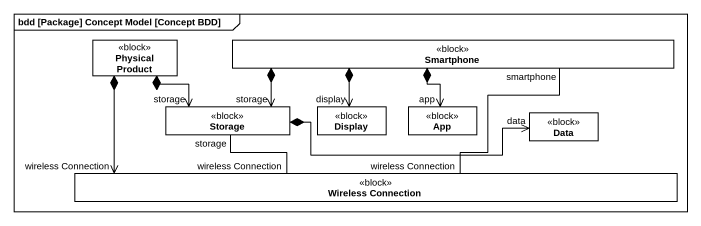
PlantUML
@startuml
mainframe bdd [Package] Concept Model [Concept BDD]
hide circle
hide empty members
class "Physical Product" as Physical_Product <<block>>
class Smartphone <<block>>
class "Storage" as Storage_ <<block>>
class Display <<block>>
class App <<block>>
class Data <<block>>
class "Wireless Connection" as Wireless_Connection <<block>>
Physical_Product *--> "storage" Storage_
Physical_Product *-right-> "wireless Connection" Wireless_Connection
Smartphone *-left-> "storage" Storage_
Smartphone *--> "display" Display
Smartphone *--> "app" App
Storage_ *-right-> "data" Data
Wireless_Connection "wireless Connection" -up- "smartphone" Smartphone
Wireless_Connection "wireless Connection" -left- "storage" Storage_
@enduml
